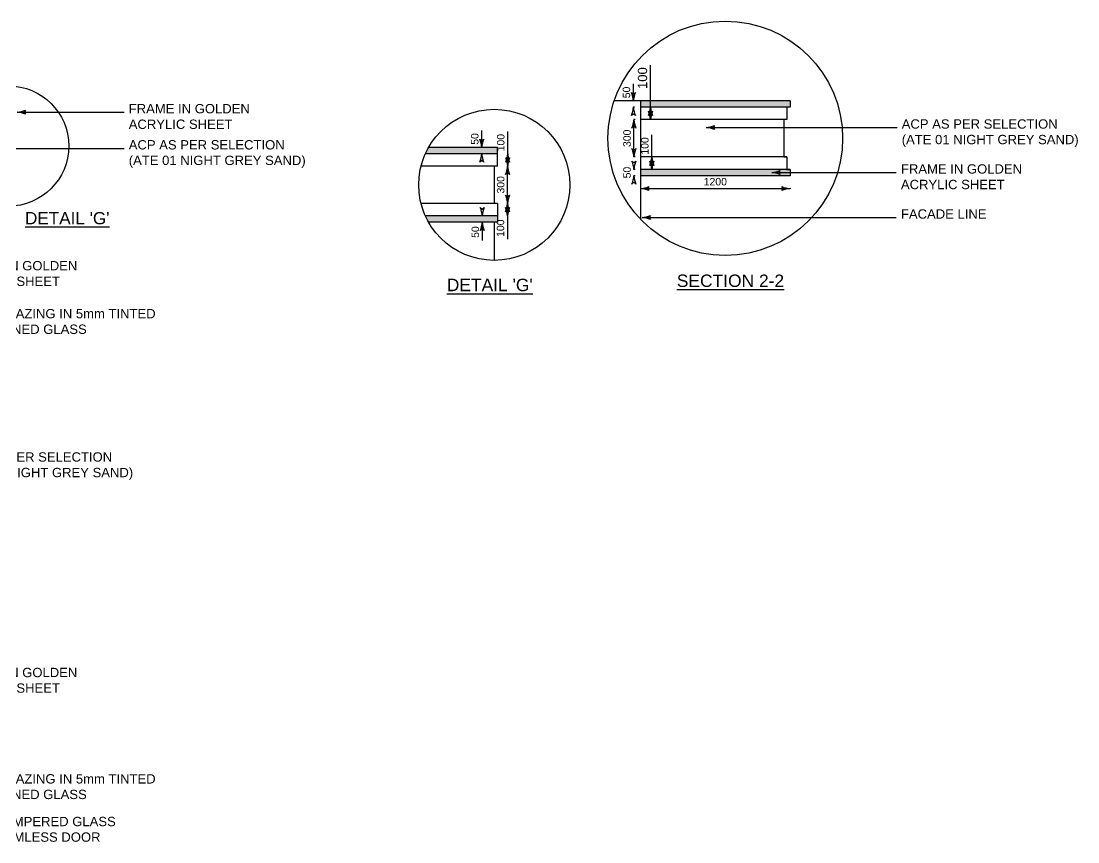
# Model space of a CAD drawing. Header units: millimetres. Extents: x 68727 to 319899, y -4876 to 265722.
# Drawn here: x 286156 to 294637, y 71591 to 78184 of the extents above; entities that cross this region are included whole.
import ezdxf

# ---------------------------------------------------------------- set-up
doc = ezdxf.new("R2010")
doc.units = ezdxf.units.MM
for name, color, linetype, lineweight in [('DIMENTIONS', 7, 'Continuous', 25), ('ELEVATION', 7, 'Continuous', 30), ('HACH', 252, 'Continuous', 13), ('SECTIONS', 10, 'Continuous', 25), ('wall', 5, 'Continuous', 30)]:
    doc.layers.add(name, color=color, linetype=linetype, lineweight=lineweight)
for name, color, linetype in [('POLY', 6, 'Continuous'), ('TEXT', 2, 'Continuous'), ('TEXTS', 1, 'Continuous')]:
    doc.layers.add(name, color=color, linetype=linetype)
doc.styles.add('ANNTEXT', font='romans.shx')
doc.styles.get("Standard").update_dxf_attribs({"font": 'arial.ttf'})
doc.dimstyles.new('SC-25', dxfattribs={"dimtxt": 75, "dimasz": 0.4, "dimexe": 1, "dimexo": 100, "dimgap": 25, "dimtad": 1, "dimdec": 0, "dimzin": 0, "dimdsep": 46, "dimtxsty": 'Standard', "dimblk1": 'A1', "dimblk2": 'A1', "dimsah": 1, "dimcen": 0.09, "dimdle": 3, "dimclrd": 1, "dimclre": 1, "dimclrt": 1, "dimadec": 0, "dimazin": 0, "dimtfac": 1, "dimtdec": 0, "dimtofl": 0, "dimtmove": 0, "dimatfit": 2, "dimldrblk": 'A1', "dimfxl": 10, "dimfxlon": 1, "dimtolj": 1, "dimtzin": 0, "dimarcsym": 0})

# ---------------------------------------------------------------- blocks, each defined once
blk = doc.blocks.new('A1')
at = {"layer": 'wall', "color": 1}
for p, q in [((-138, 0), (-167, 40)), ((-167, -40), (-138, 0))]:
    blk.add_line(p, q, dxfattribs=at)
for centre, start, end in [((53, 586), 248, 264.8035), ((53, -586), 95.1965, 112)]:
    blk.add_arc(centre, 589, start, end, dxfattribs=at)
blk = doc.blocks.new('*D931')
at = {"layer": 'Defpoints', "color": 0, "transparency": 16777216}
for p in [(289857, 76618.7), (289978, 76618.7), (289978, 76568.7)]:
    blk.add_point(p, dxfattribs=at)
at = {"layer": 'DIMENTIONS', "color": 1, "lineweight": -2, "transparency": 16777216}
for p, q in [((289867, 76618.7), (289856, 76618.7)), ((289857, 76619.1), (289857, 76619.5)), ((289867, 76568.7), (289856, 76568.7)), ((289857, 76568.3), (289857, 76421.4))]:
    blk.add_line(p, q, dxfattribs=at)
at = {"layer": 'DIMENTIONS', "color": 1, "lineweight": -2, "transparency": 16777216, "xscale": 0.4, "yscale": 0.4, "zscale": 0.4}
for p, rotation in [((289857, 76618.7), 270), ((289857, 76568.7), 90)]:
    blk.add_blockref('A1', p, dxfattribs=dict(at, rotation=rotation))
at = {"layer": 'DIMENTIONS', "color": 1, "transparency": 16777216, "insert": (289801.3, 76489.3), "char_height": 60, "attachment_point": 5, "rotation": 90}
blk.add_mtext('\\A1;50', dxfattribs=at)
blk = doc.blocks.new('*D932')
at = {"layer": 'Defpoints', "color": 0, "transparency": 16777216}
for p in [(289978, 76718.7), (290058.9, 76718.7), (289978, 76618.7)]:
    blk.add_point(p, dxfattribs=at)
at = {"layer": 'DIMENTIONS', "color": 1, "lineweight": -2, "transparency": 16777216}
for p, q in [((290058.9, 76718.7), (290059.9, 76718.7)), ((290058.9, 76718.3), (290058.9, 76619.1)), ((290058.9, 76618.7), (290059.9, 76618.7)), ((290058.9, 76618.7), (290058.9, 76432))]:
    blk.add_line(p, q, dxfattribs=at)
at = {"layer": 'DIMENTIONS', "color": 1, "lineweight": -2, "transparency": 16777216, "xscale": 0.4, "yscale": 0.4, "zscale": 0.4}
for p, rotation in [((290058.9, 76718.7), 90), ((290058.9, 76618.7), 270)]:
    blk.add_blockref('A1', p, dxfattribs=dict(at, rotation=rotation))
at = {"layer": 'DIMENTIONS', "color": 1, "transparency": 16777216, "insert": (290003.3, 76520.3), "char_height": 60, "attachment_point": 5, "rotation": 90}
blk.add_mtext('\\A1;100', dxfattribs=at)
blk = doc.blocks.new('*D933')
at = {"layer": 'Defpoints', "color": 0, "transparency": 16777216}
for p in [(289953, 77018.7), (290060.2, 77018.7), (289953, 76718.7)]:
    blk.add_point(p, dxfattribs=at)
at = {"layer": 'DIMENTIONS', "color": 1, "lineweight": -2, "transparency": 16777216}
for p, q in [((290053, 77018.7), (290061.2, 77018.7)), ((290060.2, 76719.1), (290060.2, 77018.3)), ((290053, 76718.7), (290061.2, 76718.7))]:
    blk.add_line(p, q, dxfattribs=at)
at = {"layer": 'DIMENTIONS', "color": 1, "lineweight": -2, "transparency": 16777216, "xscale": 0.4, "yscale": 0.4, "zscale": 0.4}
for p, rotation in [((290060.2, 77018.7), 90), ((290060.2, 76718.7), 270)]:
    blk.add_blockref('A1', p, dxfattribs=dict(at, rotation=rotation))
at = {"layer": 'DIMENTIONS', "color": 1, "transparency": 16777216, "insert": (290004.5, 76868.7), "char_height": 60, "attachment_point": 5, "rotation": 90}
blk.add_mtext('\\A1;300', dxfattribs=at)
blk = doc.blocks.new('*D934')
at = {"layer": 'Defpoints', "color": 0, "transparency": 16777216}
for p in [(289978, 77118.7), (290061.2, 77118.7), (289978, 77018.7)]:
    blk.add_point(p, dxfattribs=at)
at = {"layer": 'DIMENTIONS', "color": 1, "lineweight": -2, "transparency": 16777216}
for p, q in [((290061.2, 77118.7), (290061.2, 77295.8)), ((290061.2, 77118.7), (290062.2, 77118.7)), ((290061.2, 77019.1), (290061.2, 77118.3)), ((290061.2, 77018.7), (290062.2, 77018.7))]:
    blk.add_line(p, q, dxfattribs=at)
at = {"layer": 'DIMENTIONS', "color": 1, "lineweight": -2, "transparency": 16777216, "xscale": 0.4, "yscale": 0.4, "zscale": 0.4}
for p, rotation in [((290061.2, 77118.7), 90), ((290061.2, 77018.7), 270)]:
    blk.add_blockref('A1', p, dxfattribs=dict(at, rotation=rotation))
at = {"layer": 'DIMENTIONS', "color": 1, "transparency": 16777216, "insert": (290005.5, 77207.4), "char_height": 60, "attachment_point": 5, "rotation": 90}
blk.add_mtext('\\A1;100', dxfattribs=at)
blk = doc.blocks.new('*D935')
at = {"layer": 'Defpoints', "color": 0, "transparency": 16777216}
for p in [(289852.5, 77168.7), (289978, 77168.7), (289978, 77118.7)]:
    blk.add_point(p, dxfattribs=at)
at = {"layer": 'DIMENTIONS', "color": 1, "lineweight": -2, "transparency": 16777216}
for p, q in [((289852.5, 77169.1), (289852.5, 77305.2)), ((289862.5, 77168.7), (289851.5, 77168.7)), ((289862.5, 77118.7), (289851.5, 77118.7)), ((289852.5, 77118.3), (289852.5, 77117.9))]:
    blk.add_line(p, q, dxfattribs=at)
at = {"layer": 'DIMENTIONS', "color": 1, "lineweight": -2, "transparency": 16777216, "xscale": 0.4, "yscale": 0.4, "zscale": 0.4}
for p, rotation in [((289852.5, 77168.7), 270), ((289852.5, 77118.7), 90)]:
    blk.add_blockref('A1', p, dxfattribs=dict(at, rotation=rotation))
at = {"layer": 'DIMENTIONS', "color": 1, "transparency": 16777216, "insert": (289796.8, 77237.3), "char_height": 60, "attachment_point": 5, "rotation": 90}
blk.add_mtext('\\A1;50', dxfattribs=at)
blk = doc.blocks.new('*D947')
at = {"layer": 'Defpoints', "color": 0, "transparency": 16777216}
for p in [(291127.3, 77542.2), (292327.3, 76942.2), (292327.3, 76838.1)]:
    blk.add_point(p, dxfattribs=at)
at = {"layer": 'DIMENTIONS', "color": 1, "lineweight": -2, "transparency": 16777216}
for p, q in [((291127.3, 76848.1), (291127.3, 76837.1)), ((291127.7, 76838.1), (292326.9, 76838.1)), ((292327.3, 76842.2), (292327.3, 76837.1))]:
    blk.add_line(p, q, dxfattribs=at)
at = {"layer": 'DIMENTIONS', "color": 1, "lineweight": -2, "transparency": 16777216, "xscale": 0.4, "yscale": 0.4, "zscale": 0.4, "rotation": 180}
blk.add_blockref('A1', (291127.3, 76838.1), dxfattribs=at)
at = {"layer": 'DIMENTIONS', "color": 1, "lineweight": -2, "transparency": 16777216, "xscale": 0.4, "yscale": 0.4, "zscale": 0.4}
blk.add_blockref('A1', (292327.3, 76838.1), dxfattribs=at)
at = {"layer": 'DIMENTIONS', "color": 1, "transparency": 16777216, "insert": (291727.3, 76893.7), "char_height": 60, "attachment_point": 5}
blk.add_mtext('\\A1;1200', dxfattribs=at)
blk = doc.blocks.new('*D948')
at = {"layer": 'Defpoints', "color": 0, "transparency": 16777216}
for p in [(291074.4, 76992.2), (292327.3, 76992.2), (292327.3, 76942.2)]:
    blk.add_point(p, dxfattribs=at)
at = {"layer": 'DIMENTIONS', "color": 1, "lineweight": -2, "transparency": 16777216}
for p, q in [((291084.4, 76992.2), (291073.4, 76992.2)), ((291084.4, 76942.2), (291073.4, 76942.2)), ((291074.4, 76992.6), (291074.4, 76993)), ((291074.4, 76941.8), (291074.4, 76941.4))]:
    blk.add_line(p, q, dxfattribs=at)
at = {"layer": 'DIMENTIONS', "color": 1, "lineweight": -2, "transparency": 16777216, "xscale": 0.4, "yscale": 0.4, "zscale": 0.4}
for p, rotation in [((291074.4, 76992.2), 270), ((291074.4, 76942.2), 90)]:
    blk.add_blockref('A1', p, dxfattribs=dict(at, rotation=rotation))
at = {"layer": 'DIMENTIONS', "color": 1, "transparency": 16777216, "insert": (291018.8, 76967.2), "char_height": 60, "attachment_point": 5, "rotation": 90}
blk.add_mtext('\\A1;50', dxfattribs=at)
blk = doc.blocks.new('*D949')
at = {"layer": 'Defpoints', "color": 0, "transparency": 16777216}
for p in [(291217.4, 77092.2), (292302.3, 77092.2), (292302.3, 76992.2)]:
    blk.add_point(p, dxfattribs=at)
at = {"layer": 'DIMENTIONS', "color": 1, "lineweight": -2, "transparency": 16777216}
for p, q in [((291217.4, 77092.2), (291217.4, 77269.3)), ((291227.4, 77092.2), (291216.4, 77092.2)), ((291217.4, 76992.6), (291217.4, 77091.8)), ((291227.4, 76992.2), (291216.4, 76992.2))]:
    blk.add_line(p, q, dxfattribs=at)
at = {"layer": 'DIMENTIONS', "color": 1, "lineweight": -2, "transparency": 16777216, "xscale": 0.4, "yscale": 0.4, "zscale": 0.4}
for p, rotation in [((291217.4, 77092.2), 90), ((291217.4, 76992.2), 270)]:
    blk.add_blockref('A1', p, dxfattribs=dict(at, rotation=rotation))
at = {"layer": 'DIMENTIONS', "color": 1, "transparency": 16777216, "insert": (291161.8, 77180.9), "char_height": 60, "attachment_point": 5, "rotation": 90}
blk.add_mtext('\\A1;100', dxfattribs=at)
blk = doc.blocks.new('*D950')
at = {"layer": 'Defpoints', "color": 0, "transparency": 16777216}
for p in [(291074.4, 77392.2), (292277.3, 77392.2), (292277.3, 77092.2)]:
    blk.add_point(p, dxfattribs=at)
at = {"layer": 'DIMENTIONS', "color": 1, "lineweight": -2, "transparency": 16777216}
for p, q in [((291084.4, 77392.2), (291073.4, 77392.2)), ((291074.4, 77092.6), (291074.4, 77391.8)), ((291084.4, 77092.2), (291073.4, 77092.2))]:
    blk.add_line(p, q, dxfattribs=at)
at = {"layer": 'DIMENTIONS', "color": 1, "lineweight": -2, "transparency": 16777216, "xscale": 0.4, "yscale": 0.4, "zscale": 0.4}
for p, rotation in [((291074.4, 77392.2), 90), ((291074.4, 77092.2), 270)]:
    blk.add_blockref('A1', p, dxfattribs=dict(at, rotation=rotation))
at = {"layer": 'DIMENTIONS', "color": 1, "transparency": 16777216, "insert": (291018.8, 77242.2), "char_height": 60, "attachment_point": 5, "rotation": 90}
blk.add_mtext('\\A1;300', dxfattribs=at)
blk = doc.blocks.new('*D951')
at = {"layer": 'Defpoints', "color": 0, "transparency": 16777216}
for p in [(291069.9, 77542.2), (292302.3, 77542.2), (292302.3, 77492.2)]:
    blk.add_point(p, dxfattribs=at)
at = {"layer": 'DIMENTIONS', "color": 1, "lineweight": -2, "transparency": 16777216}
for p, q in [((291069.9, 77542.6), (291069.9, 77678.7)), ((291079.9, 77542.2), (291068.9, 77542.2)), ((291079.9, 77492.2), (291068.9, 77492.2)), ((291069.9, 77491.8), (291069.9, 77491.4))]:
    blk.add_line(p, q, dxfattribs=at)
at = {"layer": 'DIMENTIONS', "color": 1, "lineweight": -2, "transparency": 16777216, "xscale": 0.4, "yscale": 0.4, "zscale": 0.4}
for p, rotation in [((291069.9, 77542.2), 270), ((291069.9, 77492.2), 90)]:
    blk.add_blockref('A1', p, dxfattribs=dict(at, rotation=rotation))
at = {"layer": 'DIMENTIONS', "color": 1, "transparency": 16777216, "insert": (291014.3, 77610.8), "char_height": 60, "attachment_point": 5, "rotation": 90}
blk.add_mtext('\\A1;50', dxfattribs=at)
blk = doc.blocks.new('*D952')
at = {"color": 1, "lineweight": -2, "transparency": 16777216}
for p, q in [((291206.7, 77492.2), (291206.7, 77830.1)), ((291216.7, 77492.2), (291205.7, 77492.2)), ((291206.7, 77392.6), (291206.7, 77491.8)), ((291216.7, 77392.2), (291205.7, 77392.2))]:
    blk.add_line(p, q, dxfattribs=at)
at = {"layer": 'Defpoints', "color": 0, "transparency": 16777216}
for p in [(291206.7, 77492.2), (292302.3, 77492.2), (292302.3, 77392.2)]:
    blk.add_point(p, dxfattribs=at)
at = {"color": 1, "lineweight": -2, "transparency": 16777216, "xscale": 0.4, "yscale": 0.4, "zscale": 0.4}
for p, rotation in [((291206.7, 77492.2), 90), ((291206.7, 77392.2), 270)]:
    blk.add_blockref('A1', p, dxfattribs=dict(at, rotation=rotation))
at = {"color": 1, "transparency": 16777216, "insert": (291143.4, 77725.9), "char_height": 75, "attachment_point": 5, "rotation": 90}
blk.add_mtext('\\A1;100', dxfattribs=at)

msp = doc.modelspace()

# ---------------------------------------------------------------- hatches: boundary and pattern name
at = {"layer": 'HACH'}
h = msp.add_hatch(color=256, dxfattribs=at)
h.dxf.hatch_style = 1
h.paths.add_polyline_path([(292327.3, 77542.2), (291127.3, 77542.2), (291127.3, 77492.2), (292327.3, 77492.2)])
h.paths.add_polyline_path([(292327.3, 76992.2), (292302.3, 76992.2), (291127.3, 76992.2), (291127.3, 76942.2), (292327.3, 76942.2)])
h = msp.add_hatch(color=256, dxfattribs=at)
h.dxf.hatch_style = 1
h.paths.add_polyline_path([(289425.7, 76568.7, 0.769832), (290559.6, 76868.7, 1), (289346.3, 76868.7, 0.106594), (289400.2, 76618.7), (289978, 76618.7), (289978, 76568.7)])
h.paths.add_polyline_path([(289400.2, 77118.7, 0.106594), (289346.3, 76868.7, 1), (290559.6, 76868.7, 0.769832), (289425.7, 77168.7), (289978, 77168.7), (289978, 77118.7)], flags=17)

# ---------------------------------------------------------------- linework, layer by layer
for p, q in [((289978, 77018.7), (289365.2, 77018.7)), ((289978, 76718.7), (289365.2, 76718.7)), ((289953, 76568.7), (289953, 76262))]:
    msp.add_line(p, q)
for points in [[(289978, 77018.7), (289978, 77168.7), (289425.7, 77168.7)], [(289953, 77018.7), (289953, 76718.7)], [(289978, 76718.7), (289978, 76568.7), (289425.7, 76568.7)]]:
    msp.add_lwpolyline(points)
at = {"color": 3}
for centre, radius in [((291807.4, 77242.2), 941.6), ((286054, 77180.4), 483.8), ((289953, 76868.7), 606.6)]:
    msp.add_circle(centre, radius, dxfattribs=at)
at = {"layer": 'ELEVATION'}
for p, q in [((292327.3, 77542.2), (290914.9, 77542.2)), ((292327.3, 77492.2), (291127.3, 77492.2)), ((292302.3, 77392.2), (291127.3, 77392.2)), ((292302.3, 77092.2), (291127.3, 77092.2)), ((292327.3, 76992.2), (291127.3, 76992.2)), ((292327.3, 76942.2), (291127.3, 76942.2))]:
    msp.add_line(p, q, dxfattribs=at)
for points in [[(291127.3, 77542.2), (291127.3, 76591)], [(292327.3, 77542.2), (292327.3, 77492.2), (292302.3, 77492.2), (292302.3, 77392.2), (292277.3, 77392.2), (292277.3, 77092.2), (292302.3, 77092.2), (292302.3, 76992.2), (292327.3, 76992.2), (292327.3, 76942.2)]]:
    msp.add_lwpolyline(points, dxfattribs=at)
at = {"layer": 'POLY'}
for p, q in [((289978, 77118.7), (289400.2, 77118.7)), ((289978, 76618.7), (289400.2, 76618.7))]:
    msp.add_line(p, q, dxfattribs=at)

# ---------------------------------------------------------------- texts
at = {"layer": 'TEXT', "color": 6, "char_height": 100, "width": 5903.896, "attachment_point": 5, "style": 'ANNTEXT'}
for s, insert in [("\\pxqc;{\\fArial|b0|i0|c0|p34;\\L\\C4;DETAIL 'G'}", (289917, 76063.6)), ('\\pxqc;{\\fArial|b0|i0|c0|p34;\\L\\C4;SECTION 2-2}', (291848.9, 76097.3))]:
    msp.add_mtext(s, dxfattribs=dict(at, insert=insert))
at = {"layer": 'TEXTS', "linetype": 'Continuous', "lineweight": 25, "attachment_point": 1, "rotation": 360}
for s, width, gutter_width, insert, char_height in [('FRAME IN GOLDEN ACRYLIC SHEET', 1370.22, 12.5, (287019.3, 77517.9), 75), ('ACP AS PER SELECTION\\P(ATE 01 NIGHT GREY SAND)', 1625.104, 12.5, (293223.4, 77394.9), 75), ('ACP AS PER SELECTION\\P(ATE 01 NIGHT GREY SAND)', 1625.104, 12.5, (287019.3, 77227.7), 75), ('FRAME IN GOLDEN ACRYLIC SHEET', 1370.22, 12.5, (293217.1, 77033.8), 75), ("{\\L DETAIL 'G'}", 1989.045, 24.6, (286148.6, 76649.9), 98.285), ('FACADE LINE', 1370.22, 12.5, (293217.1, 76672), 75), ('FRAME IN GOLDEN ACRYLIC SHEET', 1370.22, 12.5, (285634.5, 76256.6), 75), ('FIXED GLAZING IN 5mm TINTED TOUGHENED GLASS', 1625.104, 12.5, (285634.5, 75871.2), 75), ('ACP AS PER SELECTION\\P(ATE 01 NIGHT GREY SAND)', 1625.104, 12.5, (285634.5, 74720.1), 75), ('FRAME IN GOLDEN ACRYLIC SHEET', 1370.22, 12.5, (285634.5, 72988.7), 75), ('FIXED GLAZING IN 5mm TINTED TOUGHENED GLASS', 1625.104, 12.5, (285634.5, 72134.3), 75), ('12mm TEMPERED GLASS FOR FRAMLESS DOOR ', 1370.22, 12.5, (285634.5, 71791.6), 75)]:
    msp.add_mtext_dynamic_manual_height_columns(s, width=width, gutter_width=gutter_width, heights=[0], dxfattribs=dict(at, insert=insert, char_height=char_height))

# ---------------------------------------------------------------- dimensions: what is measured, and where the dimension line sits
dim = msp.add_linear_dim(base=(291206.7, 77492.2), p1=(292302.3, 77392.2), p2=(292302.3, 77492.2), angle=90, dimstyle='SC-25')
dim.commit()
dim.dimension.update_dxf_attribs({"geometry": '*D952', "text_midpoint": (291206.7, 77725.9), "dimtype": 160})
at = {"layer": 'DIMENTIONS'}
for base, p1, p2, picture, middle in [((291069.9, 77542.2), (292302.3, 77492.2), (292302.3, 77542.2), '*D951', (291014.3, 77610.8)), ((291074.4, 77392.2), (292277.3, 77092.2), (292277.3, 77392.2), '*D950', (291018.8, 77242.2)), ((289852.5, 77168.7), (289978, 77118.7), (289978, 77168.7), '*D935', (289796.8, 77237.3)), ((290061.2, 77118.7), (289978, 77018.7), (289978, 77118.7), '*D934', (290005.5, 77207.4)), ((291217.4, 77092.2), (292302.3, 76992.2), (292302.3, 77092.2), '*D949', (291161.8, 77180.9)), ((290060.2, 77018.7), (289953, 76718.7), (289953, 77018.7), '*D933', (290004.5, 76868.7))]:
    dim = msp.add_linear_dim(base=base, p1=p1, p2=p2, angle=90, dimstyle='SC-25', override={"dimtxt": 60}, dxfattribs=at)
    dim.commit()
    dim.dimension.update_dxf_attribs({"geometry": picture, "text_midpoint": middle})
dim = msp.add_linear_dim(base=(292327.3, 76838.1), p1=(291127.3, 77542.2), p2=(292327.3, 76942.2), dimstyle='SC-25', override={"dimtxt": 60}, dxfattribs=at)
dim.commit()
dim.dimension.update_dxf_attribs({"geometry": '*D947', "text_midpoint": (291727.3, 76893.7)})
for base, p1, p2, picture, middle in [((291074.4, 76992.2), (292327.3, 76942.2), (292327.3, 76992.2), '*D948', (291074.4, 76967.2)), ((289857, 76618.7), (289978, 76568.7), (289978, 76618.7), '*D931', (289857, 76489.3)), ((290058.9, 76718.7), (289978, 76618.7), (289978, 76718.7), '*D932', (290058.9, 76520.3))]:
    dim = msp.add_linear_dim(base=base, p1=p1, p2=p2, angle=90, dimstyle='SC-25', override={"dimtxt": 60}, dxfattribs=at)
    dim.commit()
    dim.dimension.update_dxf_attribs({"geometry": picture, "text_midpoint": middle, "dimtype": 160})

# ---------------------------------------------------------------- leaders
at = {"layer": 'SECTIONS'}
for points in [[(286124.4, 77451.8), (286981.6, 77451.8)], [(291653.8, 77328.7), (293185.7, 77328.7)], [(285716.9, 77161.5), (286981.6, 77161.5)], [(292180.4, 76967.7), (293179.3, 76967.7)], [(291139.3, 76605.8), (293179.3, 76605.8)]]:
    msp.add_leader(points, dimstyle='SC-25', override={"dimgap": 25, "dimtad": 0}, dxfattribs=at)

doc.saveas('drawing.dxf')
